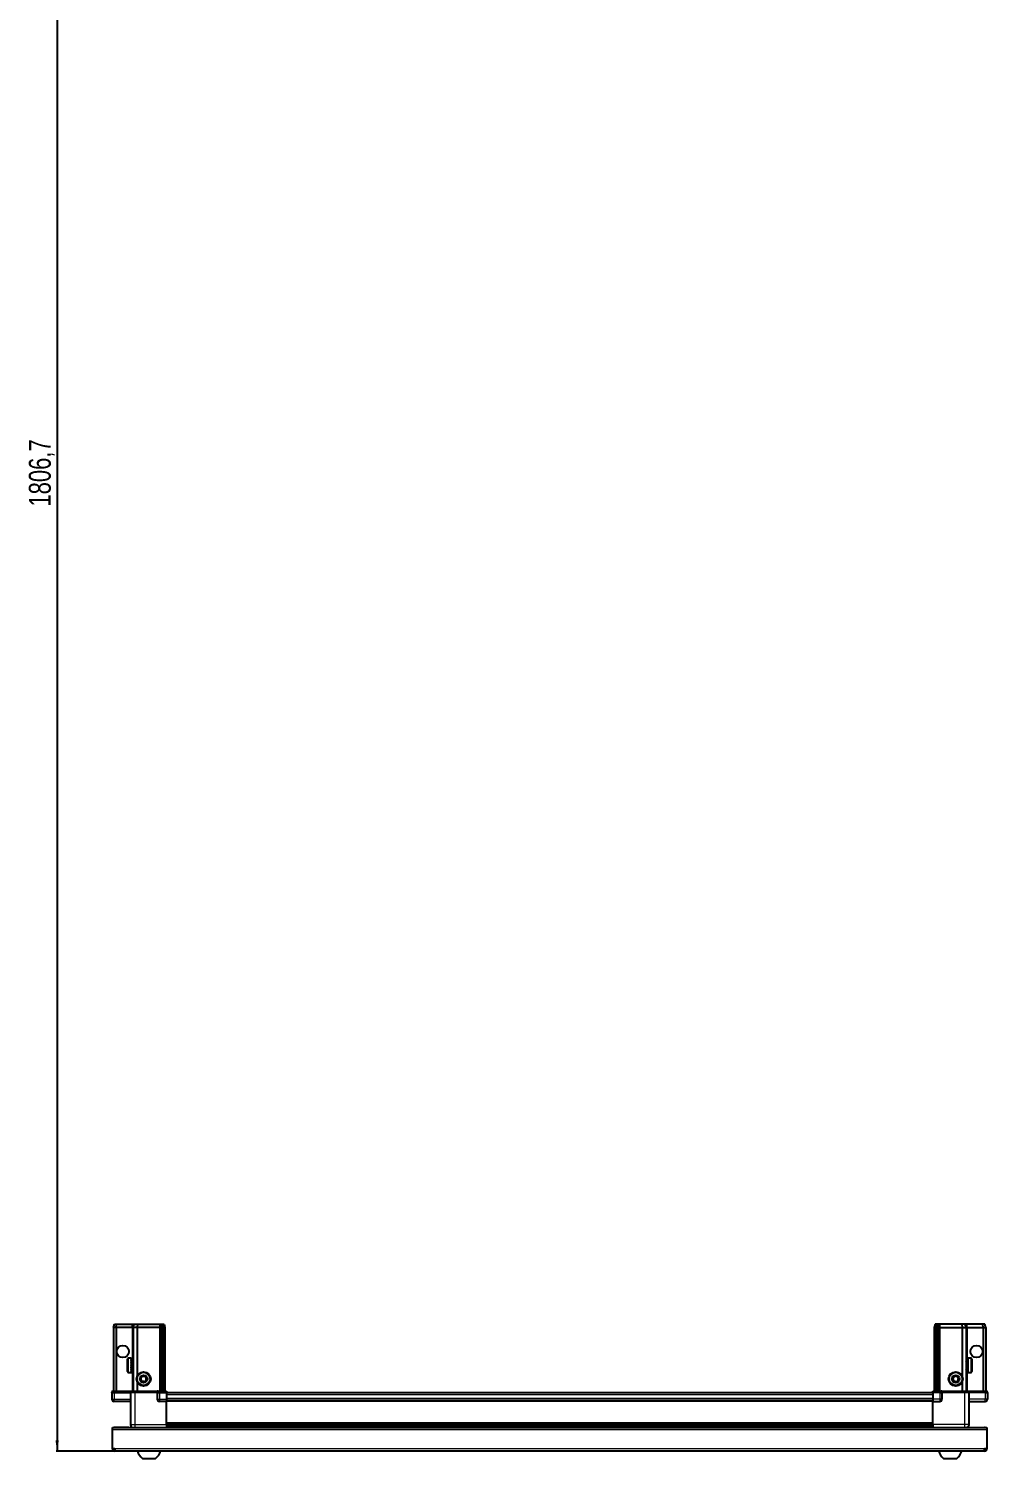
# Model space of a CAD drawing. Header units: millimetres. Extents: x 834 to 4644, y -809 to 1869.
# Drawn here: x 882 to 1758, y -809 to 497 of the extents above; entities that cross this region are included whole.
import ezdxf

# ---------------------------------------------------------------- set-up
doc = ezdxf.new("R2010")
doc.units = ezdxf.units.MM
doc.layers.add('FORMAT', color=7, linetype='Continuous')
doc.styles.add('SLDTEXTSTYLE0', font='TXT', dxfattribs={"width": 0.75})
doc.dimstyles.new('SLDDIMSTYLE0', dxfattribs={"dimtxt": 20, "dimasz": 10, "dimexe": 0, "dimexo": 0.0625, "dimgap": 5, "dimtad": 2, "dimdec": 1, "dimrnd": 1e-09, "dimzin": 12, "dimdsep": 46, "dimtxsty": 'SLDTEXTSTYLE0', "dimsah": 1, "dimcen": 0.09, "dimadec": 0, "dimazin": 3, "dimtfac": 1, "dimtofl": 0, "dimtmove": 0, "dimatfit": 3, "dimfxl": 0, "dimfrac": 2, "dimtolj": 1, "dimtzin": 12, "dimarcsym": 0})

# ---------------------------------------------------------------- blocks, each defined once
blk = doc.blocks.new('_D_8')
at = {"layer": 'FORMAT'}
for p, q in [((959.9, 1004), (906.8, 1004)), ((907.8, 1004), (907.8, -802.7)), ((960.4, -802.7), (906.8, -802.7))]:
    blk.add_line(p, q, dxfattribs=at)
for points in [[(907.8, 1004), (906.3, 994), (909.4, 994)], [(907.8, -802.7), (909.4, -792.7), (906.3, -792.7)]]:
    blk.add_solid(points, dxfattribs=at)
at = {"layer": 'FORMAT', "insert": (882, 60), "char_height": 20, "attachment_point": 1, "rotation": 90, "style": 'SLDTEXTSTYLE0'}
blk.add_mtext('1806,7', dxfattribs=at)

msp = doc.modelspace()

# ---------------------------------------------------------------- linework, layer by layer
at = {"color": 7, "linetype": 'Continuous', "lineweight": 25}
for p, q in [((959.32, -689.72), (960.13, -686.72)), ((961.82, -689.72), (959.32, -689.72)), ((959.32, -689.72), (959.32, -748.02)), ((960.13, -686.72), (961.98, -686.72)), ((961.82, -689.72), (961.98, -686.72)), ((961.82, -689.72), (961.82, -748.02)), ((976.32, -689.72), (961.82, -689.72)), ((961.98, -686.72), (976.32, -686.72)), ((976.32, -686.72), (978.13, -686.72)), ((977.32, -689.72), (976.32, -689.72)), ((977.32, -689.72), (978.13, -686.72)), ((977.32, -689.72), (977.32, -748.02)), ((980.82, -689.72), (977.32, -689.72)), ((978.13, -686.72), (981.16, -686.72)), ((981.16, -686.72), (980.82, -689.72)), ((1001.32, -689.72), (980.82, -689.72)), ((980.82, -689.72), (980.82, -734.22)), ((981.16, -686.72), (1001.32, -686.72)), ((1001.32, -686.72), (1003.13, -686.72)), ((1002.32, -689.72), (1001.32, -689.72)), ((1003.13, -686.72), (1002.32, -689.72)), ((1002.32, -689.72), (1002.32, -748.02)), ((1003.32, -689.72), (1002.32, -689.72)), ((1003.13, -686.72), (1003.87, -686.72)), ((1003.87, -686.72), (1003.32, -689.72)), ((1003.32, -689.72), (1003.32, -748.02)), ((1004.82, -689.72), (1003.32, -689.72)), ((1003.87, -686.72), (1004.37, -686.72)), ((1004.37, -686.72), (1005.52, -686.72)), ((1004.37, -686.72), (1004.82, -689.72)), ((1004.82, -689.72), (1004.82, -748.02)), ((1006.32, -689.72), (1004.82, -689.72)), ((1005.52, -686.72), (1006.32, -689.72)), ((1006.32, -689.72), (1006.32, -748.02)), ((1710.13, -686.72), (1709.32, -689.72)), ((1709.32, -689.72), (1710.82, -689.72)), ((1709.32, -689.72), (1709.32, -748.02)), ((1711.28, -686.72), (1710.13, -686.72)), ((1711.28, -686.72), (1710.82, -689.72)), ((1710.82, -689.72), (1712.32, -689.72)), ((1710.82, -689.72), (1710.82, -748.02)), ((1711.78, -686.72), (1711.28, -686.72)), ((1711.78, -686.72), (1712.32, -689.72)), ((1712.52, -686.72), (1711.78, -686.72)), ((1712.32, -689.72), (1712.32, -748.02)), ((1712.32, -689.72), (1713.32, -689.72)), ((1712.52, -686.72), (1713.32, -689.72)), ((1714.32, -686.72), (1712.52, -686.72)), ((1713.32, -689.72), (1713.32, -748.02)), ((1713.32, -689.72), (1714.32, -689.72)), ((1734.49, -686.72), (1714.32, -686.72)), ((1714.32, -689.72), (1734.82, -689.72)), ((1734.49, -686.72), (1734.82, -689.72)), ((1737.52, -686.72), (1734.49, -686.72)), ((1734.82, -689.72), (1734.82, -734.22)), ((1734.82, -689.72), (1738.32, -689.72)), ((1738.32, -689.72), (1737.52, -686.72)), ((1739.32, -686.72), (1737.52, -686.72)), ((1738.32, -689.72), (1738.32, -748.02)), ((1738.32, -689.72), (1739.32, -689.72)), ((1753.67, -686.72), (1739.32, -686.72)), ((1739.32, -689.72), (1753.82, -689.72)), ((1753.82, -689.72), (1753.67, -686.72)), ((1755.52, -686.72), (1753.67, -686.72)), ((1753.82, -689.72), (1753.82, -748.02)), ((1753.82, -689.72), (1756.32, -689.72)), ((1756.32, -689.72), (1755.52, -686.72)), ((1756.32, -689.72), (1756.32, -748.02)), ((975.32, -717.72), (972.92, -717.72)), ((975.32, -717.72), (975.32, -717.73)), ((975.32, -717.73), (975.82, -717.73)), ((975.32, -717.92), (975.82, -717.92)), ((975.32, -717.92), (975.32, -718.14)), ((975.32, -718.14), (975.82, -718.14)), ((975.82, -717.92), (975.82, -717.73)), ((975.82, -718.14), (975.82, -717.92)), ((975.82, -718.71), (975.82, -718.14)), ((1742.72, -717.72), (1739.82, -717.72)), ((1740.32, -717.72), (1739.82, -717.72)), ((1739.82, -717.72), (1739.82, -717.77)), ((1739.82, -717.77), (1739.82, -718.06)), ((1740.32, -717.77), (1739.82, -717.77)), ((1740.32, -718.06), (1739.82, -718.06)), ((1739.82, -718.06), (1739.82, -718.33)), ((1740.32, -717.77), (1740.32, -717.72)), ((1740.32, -718.33), (1740.32, -718.06)), ((972.12, -729.92), (972.12, -718.52)), ((972.92, -730.72), (975.32, -730.72)), ((975.32, -718.71), (975.82, -718.71)), ((975.32, -718.71), (975.32, -719.14)), ((975.32, -719.14), (975.82, -719.14)), ((975.32, -720.05), (975.82, -720.05)), ((975.32, -720.05), (975.32, -720.64)), ((975.32, -720.64), (975.82, -720.64)), ((975.32, -721.79), (975.82, -721.79)), ((975.32, -721.79), (975.32, -722.49)), ((975.32, -722.49), (975.82, -722.49)), ((975.32, -723.77), (975.82, -723.77)), ((975.32, -723.77), (975.32, -724.51)), ((975.32, -723.92), (975.82, -723.92)), ((975.32, -724.42), (975.82, -724.42)), ((975.32, -724.51), (975.82, -724.51)), ((975.32, -725.8), (975.82, -725.8)), ((975.32, -725.8), (975.32, -726.5)), ((975.32, -726.5), (975.82, -726.5)), ((975.32, -727.67), (975.82, -727.67)), ((975.32, -727.67), (975.32, -728.27)), ((975.32, -728.27), (975.82, -728.27)), ((975.32, -729.2), (975.82, -729.2)), ((975.32, -729.2), (975.32, -729.65)), ((975.32, -729.65), (975.82, -729.65)), ((975.32, -730.25), (975.82, -730.25)), ((975.32, -730.25), (975.32, -730.49)), ((975.32, -730.49), (975.82, -730.49)), ((975.32, -730.71), (975.82, -730.71)), ((975.32, -730.71), (975.32, -730.72)), ((975.32, -730.72), (975.82, -730.72)), ((975.82, -719.14), (975.82, -718.71)), ((975.82, -720.05), (975.82, -719.14)), ((975.92, -719.82), (975.82, -719.82)), ((975.82, -720.64), (975.82, -720.05)), ((975.82, -721.79), (975.82, -720.64)), ((975.82, -722.49), (975.82, -721.79)), ((975.82, -723.77), (975.82, -722.49)), ((975.82, -723.92), (975.82, -723.77)), ((975.82, -724.51), (975.82, -724.42)), ((975.82, -725.8), (975.82, -724.51)), ((975.82, -726.5), (975.82, -725.8)), ((975.82, -727.67), (975.82, -726.5)), ((975.82, -728.27), (975.82, -727.67)), ((975.82, -729.2), (975.82, -728.27)), ((975.82, -728.62), (975.92, -728.62)), ((975.82, -729.65), (975.82, -729.2)), ((975.82, -730.25), (975.82, -729.65)), ((975.82, -730.49), (975.82, -730.25)), ((975.82, -730.71), (975.82, -730.49)), ((975.82, -730.72), (975.82, -730.71)), ((975.92, -728.62), (975.92, -719.82)), ((976.81, -720.91), (976.32, -720.22)), ((976.32, -728.22), (976.32, -720.22)), ((976.32, -728.22), (976.81, -727.53)), ((977.29, -720.22), (976.81, -720.91)), ((976.81, -727.53), (976.81, -720.91)), ((976.81, -727.53), (977.29, -728.22)), ((977.32, -720.22), (977.29, -720.22)), ((977.29, -728.22), (977.29, -720.22)), ((977.29, -728.22), (977.32, -728.22)), ((1738.36, -720.22), (1738.32, -720.22)), ((1738.32, -728.22), (1738.36, -728.22)), ((1738.84, -720.91), (1738.36, -720.22)), ((1738.36, -720.22), (1738.36, -728.22)), ((1738.36, -728.22), (1738.84, -727.53)), ((1739.32, -720.22), (1738.84, -720.91)), ((1738.84, -720.91), (1738.84, -727.53)), ((1738.84, -727.53), (1739.32, -728.22)), ((1739.32, -720.22), (1739.32, -728.22)), ((1739.82, -719.82), (1739.72, -719.82)), ((1739.72, -719.82), (1739.72, -728.62)), ((1739.72, -728.62), (1739.82, -728.62)), ((1740.32, -718.33), (1739.82, -718.33)), ((1739.82, -718.33), (1739.82, -718.99)), ((1740.32, -718.99), (1739.82, -718.99)), ((1739.82, -718.99), (1739.82, -719.47)), ((1739.82, -719.47), (1739.82, -720.44)), ((1740.32, -719.47), (1739.82, -719.47)), ((1740.32, -720.44), (1739.82, -720.44)), ((1739.82, -720.44), (1739.82, -721.07)), ((1739.82, -721.07), (1739.82, -722.26)), ((1740.32, -721.07), (1739.82, -721.07)), ((1740.32, -722.26), (1739.82, -722.26)), ((1739.82, -722.26), (1739.82, -722.9)), ((1740.32, -722.9), (1739.82, -722.9)), ((1739.82, -722.98), (1739.82, -724.27)), ((1740.32, -722.98), (1739.82, -722.98)), ((1740.32, -724.27), (1739.82, -724.27)), ((1740.32, -724.76), (1739.82, -724.76)), ((1739.82, -724.76), (1739.82, -725.01)), ((1739.82, -725.01), (1739.82, -726.28)), ((1740.32, -725.01), (1739.82, -725.01)), ((1740.32, -726.28), (1739.82, -726.28)), ((1739.82, -726.28), (1739.82, -726.97)), ((1739.82, -726.97), (1739.82, -728.08)), ((1740.32, -726.97), (1739.82, -726.97)), ((1740.32, -728.08), (1739.82, -728.08)), ((1739.82, -728.08), (1739.82, -728.65)), ((1739.82, -728.65), (1739.82, -729.51)), ((1740.32, -728.65), (1739.82, -728.65)), ((1740.32, -729.51), (1739.82, -729.51)), ((1739.82, -729.51), (1739.82, -729.91)), ((1739.82, -729.91), (1739.82, -730.42)), ((1740.32, -729.91), (1739.82, -729.91)), ((1740.32, -730.42), (1739.82, -730.42)), ((1739.82, -730.42), (1739.82, -730.6)), ((1739.82, -730.6), (1739.82, -730.72)), ((1740.32, -730.6), (1739.82, -730.6)), ((1739.82, -730.72), (1742.72, -730.72)), ((1740.32, -719.47), (1740.32, -718.99)), ((1740.32, -721.07), (1740.32, -720.44)), ((1740.32, -722.98), (1740.32, -722.26)), ((1740.32, -725.01), (1740.32, -724.27)), ((1740.32, -726.97), (1740.32, -726.28)), ((1740.32, -728.65), (1740.32, -728.08)), ((1740.32, -729.91), (1740.32, -729.51)), ((1740.32, -730.6), (1740.32, -730.42)), ((1743.52, -718.52), (1743.52, -729.92)), ((980.82, -739.22), (980.82, -748.02)), ((1734.82, -739.22), (1734.82, -748.02)), ((958.32, -748.02), (957.82, -748.89)), ((957.82, -749.22), (957.82, -748.89)), ((957.82, -749.22), (959.82, -749.22)), ((957.82, -749.22), (957.82, -755.22)), ((959.82, -748.02), (958.32, -748.02)), ((959.82, -748.02), (974.62, -748.02)), ((974.62, -749.22), (959.82, -749.22)), ((959.82, -749.22), (974.62, -749.22)), ((974.82, -757.22), (959.82, -757.22)), ((974.62, -748.02), (974.82, -748.02)), ((974.82, -749.22), (974.62, -749.22)), ((974.82, -749.22), (974.82, -748.02)), ((974.82, -748.02), (978.82, -748.02)), ((978.82, -749.22), (974.82, -749.22)), ((974.82, -749.22), (974.82, -778.22)), ((978.82, -748.02), (999.12, -748.02)), ((999.12, -749.22), (978.82, -749.22)), ((999.12, -748.02), (999.32, -748.02)), ((999.32, -749.22), (999.12, -749.22)), ((999.32, -749.22), (999.32, -748.02)), ((1000, -748.02), (999.32, -748.02)), ((999.32, -749.22), (1001.32, -749.22)), ((999.32, -749.22), (999.32, -755.22)), ((1000, -748.02), (1007.82, -748.02)), ((1007.82, -748.89), (1001.32, -748.89)), ((1007.82, -749.22), (1001.32, -749.22)), ((1001.32, -749.22), (1007.82, -749.22)), ((1007.82, -757.22), (1001.32, -757.22)), ((1007.82, -748.02), (1007.82, -748.89)), ((1007.82, -748.89), (1007.82, -748.89)), ((1007.82, -749.22), (1007.82, -748.89)), ((1007.82, -749.22), (1007.82, -749.22)), ((1007.82, -749.22), (1007.82, -755.22)), ((1707.82, -749.37), (1007.82, -749.37)), ((1007.82, -755.22), (1007.82, -757.22)), ((1707.82, -756.57), (1007.82, -756.57)), ((1007.82, -778.22), (1007.82, -757.22)), ((1707.82, -748.02), (1715.65, -748.02)), ((1707.82, -748.89), (1707.82, -748.02)), ((1707.82, -749.22), (1707.82, -748.89)), ((1714.32, -748.89), (1707.82, -748.89)), ((1714.32, -749.22), (1707.82, -749.22)), ((1707.82, -749.22), (1707.82, -755.22)), ((1707.82, -755.22), (1707.82, -757.22)), ((1707.82, -757.22), (1714.32, -757.22)), ((1707.82, -778.22), (1707.82, -757.22)), ((1714.32, -749.22), (1716.32, -749.22)), ((1716.32, -749.22), (1714.32, -749.22)), ((1716.32, -748.02), (1715.65, -748.02)), ((1716.32, -749.22), (1716.32, -748.02)), ((1716.32, -748.02), (1716.52, -748.02)), ((1716.52, -749.22), (1716.32, -749.22)), ((1716.32, -749.22), (1716.32, -755.22)), ((1716.52, -748.02), (1736.82, -748.02)), ((1736.82, -749.22), (1716.52, -749.22)), ((1736.82, -748.02), (1740.82, -748.02)), ((1740.82, -749.22), (1736.82, -749.22)), ((1740.82, -749.22), (1740.82, -748.02)), ((1740.82, -748.02), (1741.02, -748.02)), ((1741.02, -749.22), (1740.82, -749.22)), ((1740.82, -749.22), (1740.82, -778.22)), ((1740.82, -757.22), (1755.82, -757.22)), ((1741.02, -748.02), (1755.82, -748.02)), ((1755.82, -749.22), (1741.02, -749.22)), ((1757.32, -748.02), (1755.82, -748.02)), ((1755.82, -749.22), (1757.82, -749.22)), ((1757.82, -748.89), (1757.32, -748.02)), ((1757.82, -748.89), (1757.32, -748.02)), ((1757.82, -749.22), (1757.82, -748.89)), ((1757.82, -749.22), (1757.82, -748.89)), ((1757.82, -749.22), (1757.82, -749.22)), ((1757.82, -749.22), (1757.82, -755.22)), ((958.32, -781.22), (1757.32, -781.22)), ((958.32, -783.32), (958.32, -781.22)), ((958.32, -800.62), (958.32, -783.32)), ((973.32, -781.12), (960.42, -781.12)), ((973.32, -781.12), (973.32, -781.22)), ((1007.82, -779.25), (1707.82, -779.25)), ((1007.82, -779.28), (1707.82, -779.28)), ((1031.7, -781.07), (1007.82, -781.07)), ((1026.32, -781.22), (1026.32, -781.07)), ((1026.36, -781.22), (1026.36, -781.07)), ((1026.63, -781.22), (1026.63, -781.07)), ((1026.9, -781.22), (1026.9, -781.07)), ((1027.55, -781.22), (1027.55, -781.07)), ((1028.01, -781.22), (1028.01, -781.07)), ((1028.98, -781.22), (1028.98, -781.07)), ((1029.6, -781.22), (1029.6, -781.07)), ((1030.78, -781.22), (1030.78, -781.07)), ((1031.44, -781.22), (1031.44, -781.07)), ((1031.5, -781.22), (1031.5, -781.07)), ((1032.79, -781.07), (1031.7, -781.07)), ((1033.52, -781.07), (1032.79, -781.07)), ((1032.79, -781.22), (1032.79, -781.07)), ((1032.79, -781.07), (1032.79, -781.07)), ((1032.8, -781.22), (1032.8, -781.07)), ((1033.3, -781.22), (1033.3, -781.07)), ((1033.53, -781.07), (1033.52, -781.07)), ((1033.53, -781.22), (1033.53, -781.07)), ((1033.95, -781.07), (1033.53, -781.07)), ((1681.7, -781.07), (1033.95, -781.07)), ((1034.8, -781.22), (1034.8, -781.07)), ((1035.49, -781.22), (1035.49, -781.07)), ((1036.62, -781.22), (1036.62, -781.07)), ((1037.19, -781.22), (1037.19, -781.07)), ((1038.06, -781.22), (1038.06, -781.07)), ((1038.47, -781.22), (1038.47, -781.07)), ((1039, -781.22), (1039, -781.07)), ((1039.19, -781.22), (1039.19, -781.07)), ((1039.32, -781.22), (1039.32, -781.07)), ((1676.33, -781.22), (1676.33, -781.07)), ((1676.5, -781.22), (1676.5, -781.07)), ((1676.71, -781.22), (1676.71, -781.07)), ((1677.27, -781.22), (1677.27, -781.07)), ((1677.69, -781.22), (1677.69, -781.07)), ((1678.58, -781.22), (1678.58, -781.07)), ((1679.17, -781.22), (1679.17, -781.07)), ((1680.31, -781.22), (1680.31, -781.07)), ((1681.01, -781.22), (1681.01, -781.07)), ((1682.29, -781.07), (1681.7, -781.07)), ((1683.02, -781.07), (1682.29, -781.07)), ((1682.29, -781.22), (1682.29, -781.07)), ((1682.29, -781.07), (1682.29, -781.07)), ((1682.46, -781.22), (1682.46, -781.07)), ((1682.96, -781.22), (1682.96, -781.07)), ((1683.03, -781.07), (1683.02, -781.07)), ((1683.03, -781.22), (1683.03, -781.07)), ((1683.95, -781.07), (1683.03, -781.07)), ((1707.82, -781.07), (1683.95, -781.07)), ((1684.32, -781.22), (1684.32, -781.07)), ((1685.02, -781.22), (1685.02, -781.07)), ((1686.2, -781.22), (1686.2, -781.07)), ((1686.81, -781.22), (1686.81, -781.07)), ((1687.75, -781.22), (1687.75, -781.07)), ((1688.2, -781.22), (1688.2, -781.07)), ((1688.82, -781.22), (1688.82, -781.07)), ((1689.07, -781.22), (1689.07, -781.07)), ((1689.3, -781.22), (1689.3, -781.07)), ((1689.32, -781.22), (1689.32, -781.07)), ((1742.32, -781.12), (1742.32, -781.22)), ((1742.32, -781.12), (1755.22, -781.12)), ((1757.32, -781.22), (1757.32, -783.32)), ((1757.32, -783.32), (1757.32, -800.62)), ((960.42, -800.62), (958.32, -800.62)), ((960.42, -800.62), (960.42, -802.72)), ((1755.22, -802.72), (960.42, -802.72)), ((985.82, -809.32), (997.82, -809.32)), ((1717.82, -809.32), (1729.82, -809.32)), ((1757.32, -800.62), (1755.22, -800.62)), ((1755.22, -802.72), (1755.22, -800.62))]:
    msp.add_line(p, q, dxfattribs=at)
at = {"color": 8, "linetype": 'Continuous', "lineweight": 18}
for p, q in [((976.32, -689.72), (976.32, -686.72)), ((976.32, -689.72), (976.32, -720.22)), ((1001.32, -686.72), (1001.32, -689.72)), ((1001.32, -689.72), (1001.32, -748.02)), ((1714.32, -686.72), (1714.32, -689.72)), ((1714.32, -689.72), (1714.32, -748.02)), ((1739.32, -689.72), (1739.32, -686.72)), ((1739.32, -689.72), (1739.32, -720.22)), ((972.92, -730.72), (972.92, -717.72)), ((1742.72, -717.72), (1742.72, -730.72)), ((976.32, -728.22), (976.32, -748.02)), ((1739.32, -728.22), (1739.32, -748.02)), ((957.82, -755.22), (959.82, -755.22)), ((959.82, -749.22), (959.82, -748.02)), ((959.82, -749.22), (959.82, -755.22)), ((959.82, -755.22), (974.82, -755.22)), ((959.82, -757.22), (959.82, -755.22)), ((974.62, -749.22), (974.62, -748.02)), ((978.82, -749.22), (978.82, -748.02)), ((978.82, -749.22), (978.82, -778.22)), ((999.12, -749.22), (999.12, -748.02)), ((999.32, -755.22), (1001.32, -755.22)), ((1001.32, -749.22), (1001.32, -748.89)), ((1001.32, -749.22), (1001.32, -755.22)), ((1001.32, -755.22), (1007.82, -755.22)), ((1001.32, -755.22), (1001.32, -757.22)), ((1007.82, -749.22), (1007.82, -748.89)), ((1707.82, -751.37), (1007.82, -751.37)), ((1707.82, -754.57), (1007.82, -754.57)), ((1707.82, -757.22), (1007.82, -757.22)), ((1714.32, -755.22), (1707.82, -755.22)), ((1714.32, -749.22), (1714.32, -748.89)), ((1714.32, -749.22), (1714.32, -755.22)), ((1714.32, -755.22), (1714.32, -757.22)), ((1716.32, -755.22), (1714.32, -755.22)), ((1716.52, -748.02), (1716.52, -749.22)), ((1736.82, -749.22), (1736.82, -748.02)), ((1736.82, -749.22), (1736.82, -778.22)), ((1755.82, -755.22), (1740.82, -755.22)), ((1741.02, -748.02), (1741.02, -749.22)), ((1755.82, -749.22), (1755.82, -748.02)), ((1755.82, -749.22), (1755.82, -755.22)), ((1755.82, -757.22), (1755.82, -755.22)), ((1757.82, -755.22), (1755.82, -755.22)), ((1757.32, -783.32), (958.32, -783.32)), ((960.42, -781.22), (960.42, -781.12)), ((978.82, -778.22), (1007.82, -778.22)), ((1007.82, -776.63), (1707.82, -776.63)), ((1707.82, -778.04), (1007.82, -778.04)), ((1007.82, -780.49), (1707.82, -780.49)), ((1736.82, -778.22), (1707.82, -778.22)), ((1755.22, -781.22), (1755.22, -781.12)), ((1755.22, -800.62), (960.42, -800.62))]:
    msp.add_line(p, q, dxfattribs=at)
at = {"color": 7, "linetype": 'Continuous', "lineweight": 25, "flags": 128}
for points in [[(960.42, -781.12), (960.01, -781.16), (959.78, -781.22)], [(1755.86, -781.22), (1755.63, -781.16), (1755.22, -781.12)]]:
    msp.add_lwpolyline(points, dxfattribs=at)
at = {"color": 7, "linetype": 'Continuous', "lineweight": 25}
for centre, radius in [((967.82, -711.72), 5.5), ((1747.82, -711.72), 5.5), ((986.82, -736.72), 6.5), ((1728.82, -736.72), 6.5), ((986.82, -736.72), 3.46), ((1728.82, -736.72), 3.46)]:
    msp.add_circle(centre, radius, dxfattribs=at)
at = {"color": 8, "linetype": 'Continuous', "lineweight": 18}
for centre in [(986.82, -736.72), (1728.82, -736.72)]:
    msp.add_circle(centre, 5.7, dxfattribs=at)
at = {"color": 7, "linetype": 'Continuous', "lineweight": 25}
for centre, radius, start, end in [((972.92, -718.52), 0.8, 90, 180), ((1742.72, -718.52), 0.8, 360, 90), ((972.92, -729.92), 0.8, 180, 270), ((976.32, -719.82), 0.4, 180, 270), ((976.32, -728.62), 0.4, 90, 180), ((1739.32, -719.82), 0.4, 270, 0), ((1739.32, -728.62), 0.4, 360, 90), ((1742.72, -729.92), 0.8, 270, 0), ((986.82, -736.72), 2.5, 147.37605, 207.37605), ((986.82, -736.72), 2.5, 207.37605, 267.37605), ((986.82, -736.72), 2.5, 87.37605, 147.37605), ((986.82, -736.72), 2.5, 267.37605, 327.37605), ((986.82, -736.72), 2.5, 27.37605, 87.37605), ((986.82, -736.72), 2.5, 327.37605, 27.37605), ((1728.82, -736.72), 2.5, 134.67671, 194.67671), ((1728.82, -736.72), 2.5, 194.67671, 254.67671), ((1728.82, -736.72), 2.5, 74.67671, 134.67671), ((1728.82, -736.72), 2.5, 254.67671, 314.67671), ((1728.82, -736.72), 2.5, 14.67671, 74.67671), ((1728.82, -736.72), 2.5, 314.67671, 14.67671), ((959.82, -755.22), 2, 180, 270), ((1001.32, -755.22), 2, 180, 270), ((1714.32, -755.22), 2, 270, 0), ((1755.82, -755.22), 2, 270, 0), ((960.42, -800.62), 2.1, 180, 270), ((960.42, -800.62), 0.6, 180, 270), ((992.85, -799.7), 11.91, 194.70035, 233.8734), ((990.8, -799.7), 11.91, 306.1266, 345.29965), ((1724.85, -799.7), 11.91, 194.70035, 233.8734), ((1722.8, -799.7), 11.91, 306.1266, 345.29965), ((1755.22, -800.62), 2.1, 270, 0), ((1755.22, -800.62), 0.6, 270, 0)]:
    msp.add_arc(centre, radius, start, end, dxfattribs=at)
for centre, start_param, end_param in [((1001.32, -745.43), 2.4188584, 3.1415927), ((1714.32, -745.43), 3.1415927, 3.8643269)]:
    msp.add_ellipse(centre, major_axis=(0, 3.46), ratio=0.5773503, start_param=start_param, end_param=end_param, dxfattribs=at)
for points, knots in [([(983.94, -736.59), (984.22, -736.16), (984.74, -735.35), (985.26, -734.54), (985.5, -734.16)], [0, 0, 0, 0, 0.5346859, 1, 1, 1, 1]), ([(985.27, -739.16), (985.21, -739.04), (984.94, -738.51), (984.48, -737.63), (984.1, -736.9), (983.94, -736.59)], [0, 0, 0, 0, 0.13312467, 0.63709944, 1, 1, 1, 1]), ([(988.15, -739.29), (987.64, -739.26), (986.67, -739.22), (985.71, -739.18), (985.27, -739.16)], [0, 0, 0, 0, 0.5346859, 1, 1, 1, 1]), ([(985.5, -734.16), (986.01, -734.18), (986.98, -734.23), (987.93, -734.27), (988.38, -734.29)], [0, 0, 0, 0, 0.5346859, 1, 1, 1, 1]), ([(989.71, -736.86), (989.43, -737.29), (988.91, -738.1), (988.39, -738.91), (988.15, -739.29)], [0, 0, 0, 0, 0.5346859, 1, 1, 1, 1]), ([(988.38, -734.29), (988.54, -734.6), (988.92, -735.33), (989.38, -736.21), (989.65, -736.75), (989.71, -736.86)], [0, 0, 0, 0, 0.3629006, 0.8668753, 1, 1, 1, 1]), ([(1726.04, -735.96), (1726.41, -735.6), (1727.09, -734.92), (1727.78, -734.25), (1728.09, -733.93)], [0, 0, 0, 0, 0.5346859, 1, 1, 1, 1]), ([(1726.77, -738.75), (1726.68, -738.42), (1726.48, -737.62), (1726.22, -736.66), (1726.07, -736.08), (1726.04, -735.96)], [0, 0, 0, 0, 0.3629006, 0.8668753, 1, 1, 1, 1]), ([(1729.56, -739.52), (1729.06, -739.38), (1728.13, -739.13), (1727.2, -738.87), (1726.77, -738.75)], [0, 0, 0, 0, 0.5346859, 1, 1, 1, 1]), ([(1728.09, -733.93), (1728.59, -734.07), (1729.52, -734.32), (1730.45, -734.58), (1730.88, -734.69)], [0, 0, 0, 0, 0.5346859, 1, 1, 1, 1]), ([(1731.61, -737.49), (1731.24, -737.85), (1730.56, -738.53), (1729.87, -739.2), (1729.56, -739.52)], [0, 0, 0, 0, 0.53468586, 1, 1, 1, 1]), ([(1730.88, -734.69), (1730.91, -734.82), (1731.06, -735.39), (1731.31, -736.36), (1731.52, -737.15), (1731.61, -737.49)], [0, 0, 0, 0, 0.1331247, 0.6370994, 1, 1, 1, 1]), ([(974.82, -778.22), (974.87, -778.66), (974.94, -779.34), (975.38, -780.16), (975.84, -780.71), (976.24, -781.07), (976.5, -781.2), (976.55, -781.22)], [0, 0, 0, 0, 0.3630185, 0.5584377, 0.7580039, 0.9575702, 1, 1, 1, 1]), ([(1007.82, -778.22), (1007.82, -778.62), (1007.82, -779.41), (1007.82, -780.43), (1007.82, -781.06), (1007.82, -781.21), (1007.82, -781.22)], [0, 0, 0, 0, 0.32552014, 0.65104028, 0.97656042, 1, 1, 1, 1]), ([(1707.82, -778.22), (1707.82, -778.62), (1707.82, -779.41), (1707.82, -780.43), (1707.82, -781.06), (1707.82, -781.21), (1707.82, -781.22)], [0, 0, 0, 0, 0.3255201, 0.6510403, 0.9765604, 1, 1, 1, 1]), ([(1740.82, -778.22), (1740.78, -778.66), (1740.71, -779.34), (1740.27, -780.16), (1739.81, -780.71), (1739.41, -781.07), (1739.15, -781.2), (1739.1, -781.22)], [0, 0, 0, 0, 0.36301846, 0.55843766, 0.75800394, 0.95757021, 1, 1, 1, 1])]:
    msp.add_open_spline(points, degree=3, knots=knots, dxfattribs=at)
at = {"color": 8, "linetype": 'Continuous', "lineweight": 18}
for points in [[(974.82, -778.22), (974.88, -778.22), (975, -778.22), (975.93, -778.22), (977.25, -778.22), (978.3, -778.22), (978.82, -778.22)], [(1740.82, -778.22), (1740.76, -778.22), (1740.64, -778.22), (1739.72, -778.22), (1738.4, -778.22), (1737.35, -778.22), (1736.82, -778.22)]]:
    msp.add_open_spline(points, degree=3, dxfattribs=at)
for points, knots in [([(978.82, -778.22), (978.82, -778.66), (978.82, -779.34), (978.82, -780.16), (978.82, -780.71), (978.82, -781.07), (978.82, -781.2), (978.82, -781.22)], [0, 0, 0, 0, 0.36301846, 0.55843766, 0.75800394, 0.95757021, 1, 1, 1, 1]), ([(1736.82, -778.22), (1736.82, -778.66), (1736.82, -779.34), (1736.82, -780.16), (1736.82, -780.71), (1736.82, -781.07), (1736.82, -781.2), (1736.82, -781.22)], [0, 0, 0, 0, 0.3630185, 0.5584377, 0.7580039, 0.9575702, 1, 1, 1, 1])]:
    msp.add_open_spline(points, degree=3, knots=knots, dxfattribs=at)

# ---------------------------------------------------------------- dimensions: what is measured, and where the dimension line sits
at = {"layer": 'FORMAT'}
dim = msp.add_linear_dim(base=(907.82, -802.72), p1=(959.92, 1003.98), p2=(960.42, -802.72), angle=90, dimstyle='SLDDIMSTYLE0', dxfattribs=at)
dim.commit()
dim.dimension.update_dxf_attribs({"geometry": '_D_8', "text_midpoint": (907.82, 100.63), "dimtype": 160})

doc.saveas('drawing.dxf')
